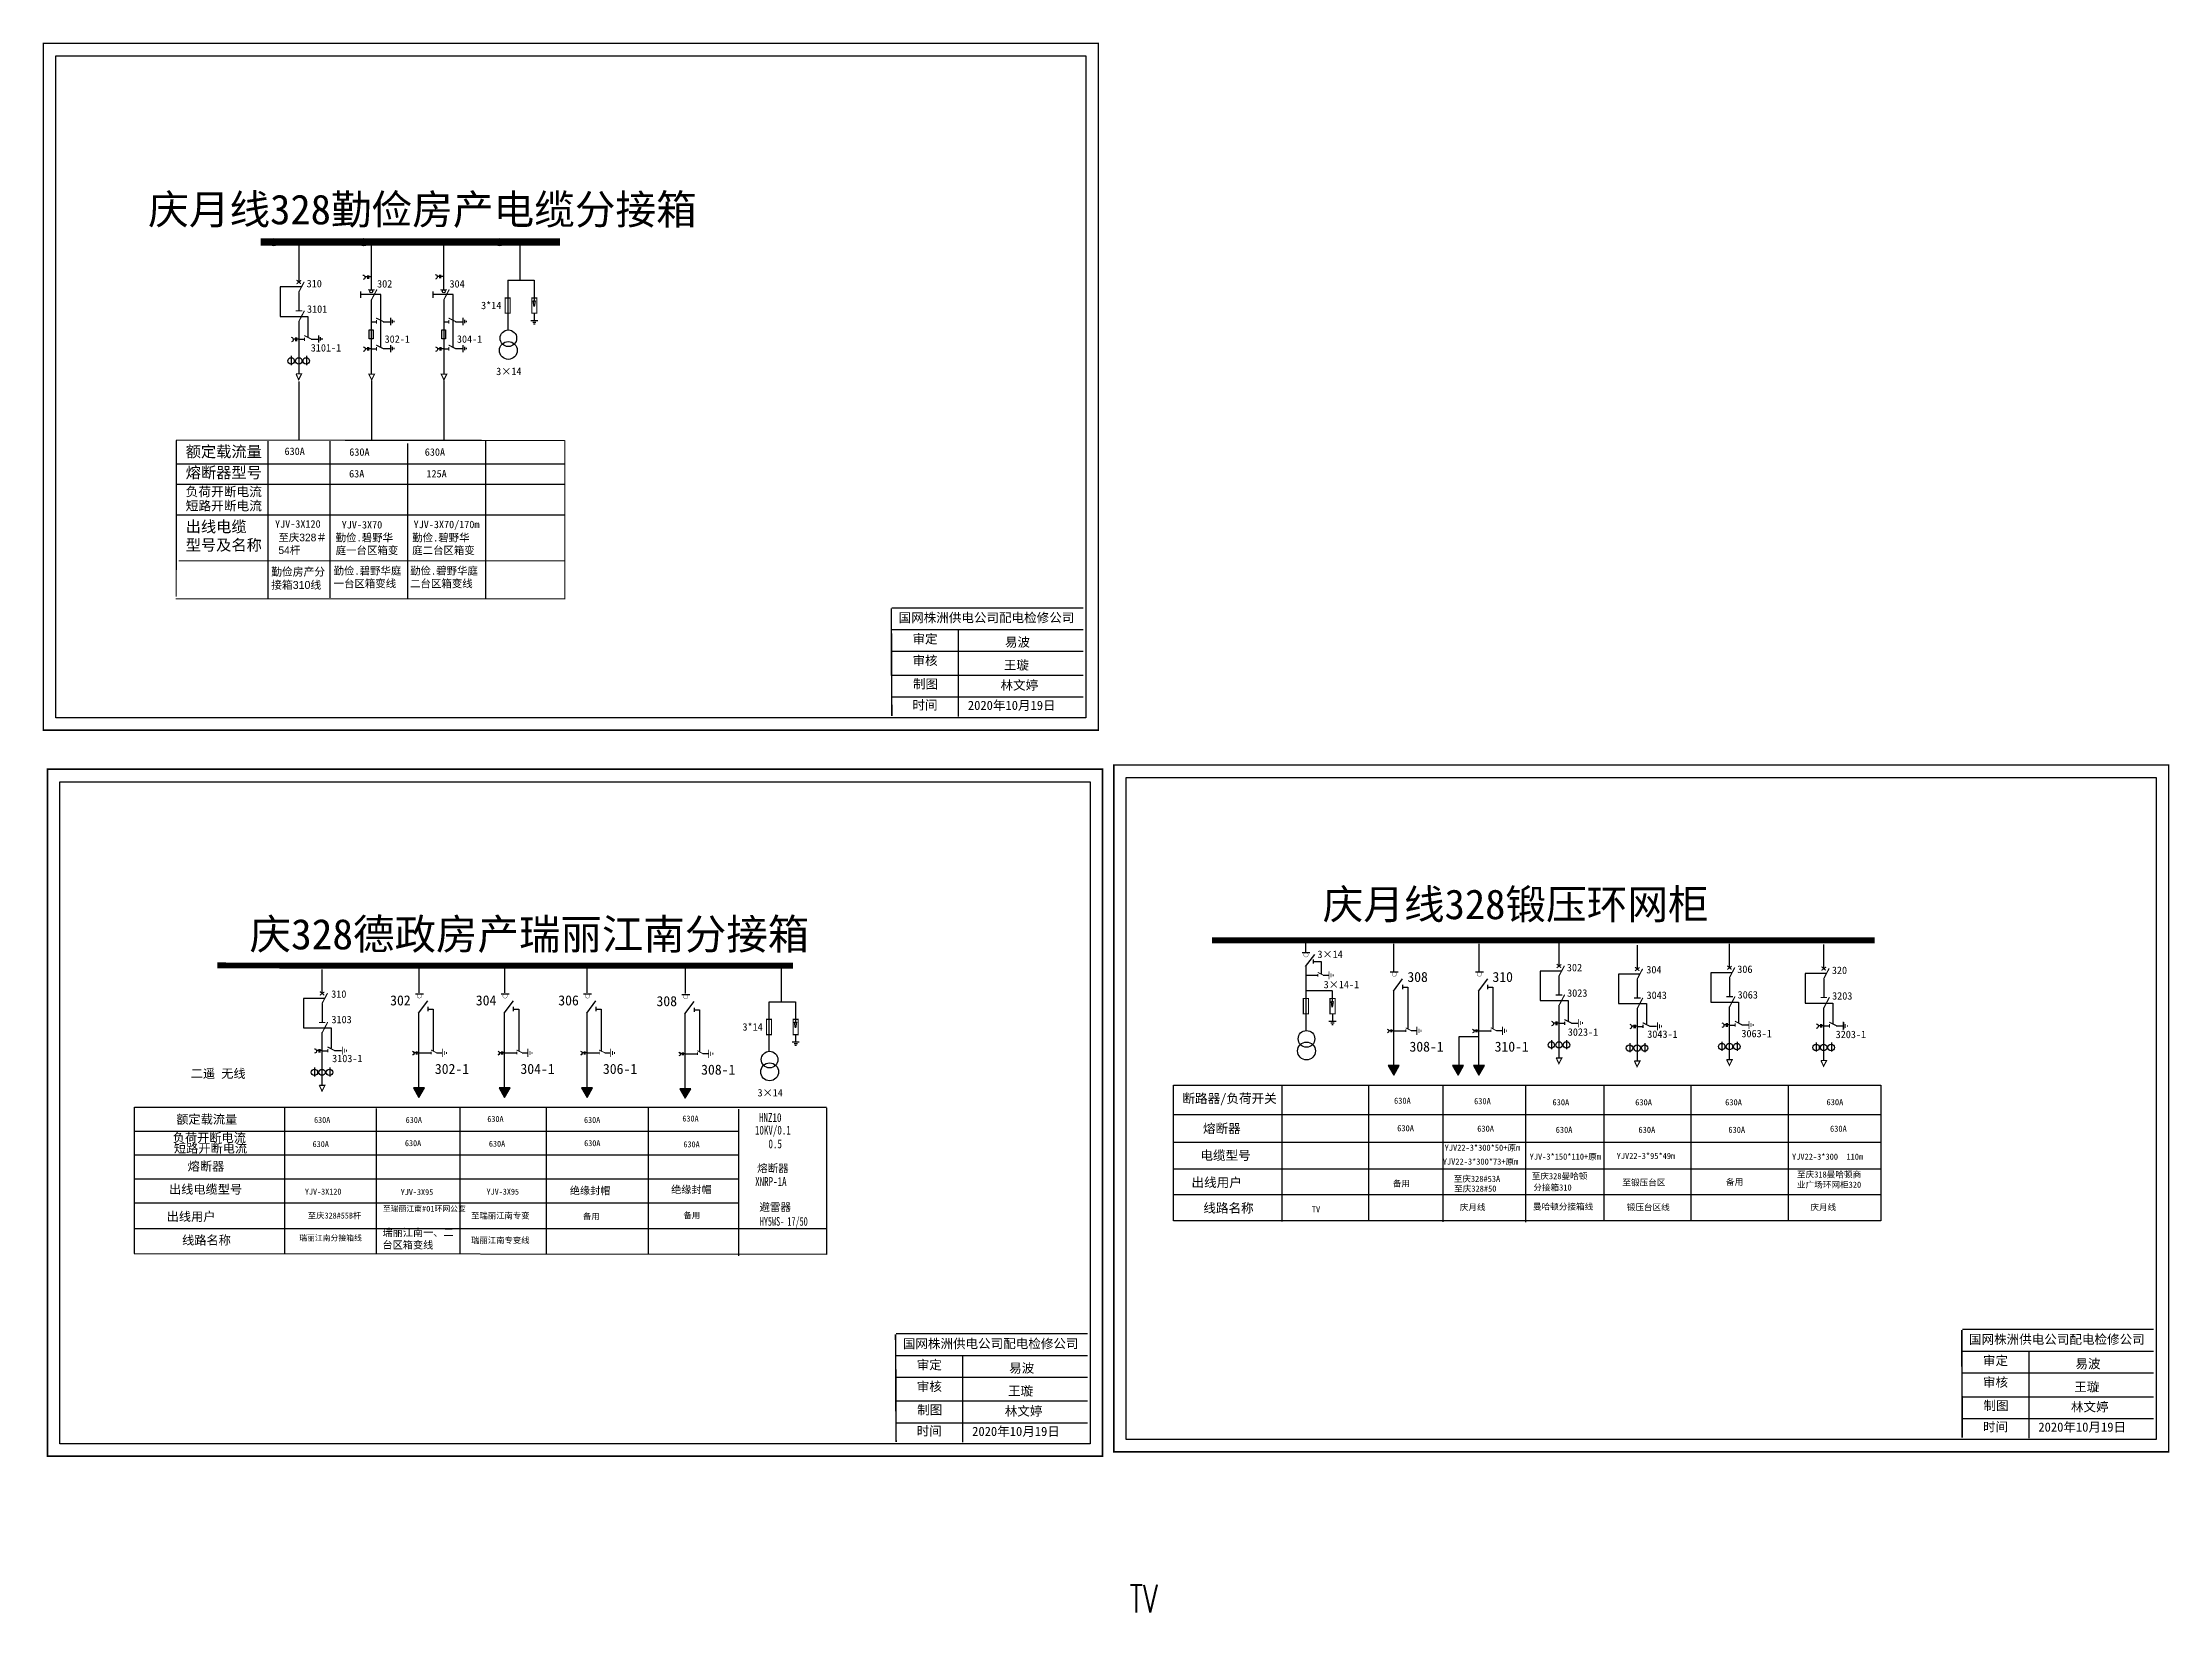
# Model space of a CAD drawing. Extents: x 83 to 465, y -233 to -46.
# Drawn here: x 211.8 to 464.8, y -233.1 to -46.4 of the extents above; entities that cross this region are included whole.
import ezdxf

# ---------------------------------------------------------------- set-up
doc = ezdxf.new("R2010")
doc.units = 0
doc.header["$LTSCALE"] = 0.774411
doc.layers.get('0').update_dxf_attribs({"linetype": 'CONTINUOUS'})
doc.layers.add('1', color=7, linetype='CONTINUOUS')
doc.layers.add('2', color=7, linetype='CONTINUOUS')
doc.styles.add('DXFS', font='txt.shx', dxfattribs={"width": 0.7, "bigfont": 'hztxt.shx'})
doc.styles.add('HZ', font='simkai.ttf')
doc.styles.add('KaiTi_GB2312_txtstyle_1.09_0_0', font='simkai_0.ttf', dxfattribs={"height": 1.0944})
doc.styles.add('SimSun_txtstyle_1.50_0_0', font='', dxfattribs={"height": 1.5})
doc.styles.add('SimSun_txtstyle_2.00_0_0', font='', dxfattribs={"height": 2})
doc.styles.get("Standard").update_dxf_attribs({"font": '', "height": 2.5})
doc.styles.add('STYLE1', font='txt.shx', dxfattribs={"height": 2.6})
doc.styles.add('字体', font='simkai_0.ttf', dxfattribs={"height": 2.5})
doc.styles.get('SimSun_txtstyle_1.50_0_0').set_extended_font_data('SimSun')
doc.styles.get('SimSun_txtstyle_2.00_0_0').set_extended_font_data('SimSun')
doc.styles.get('Standard').set_extended_font_data('SimSun')

# ---------------------------------------------------------------- blocks, each defined once
blk = doc.blocks.new('JD')
for points in [[(-2, 0.2), (-2, -0.2), (2, 0.2), (2, -0.2)], [(1, -1.2), (1, -0.8), (-1, -1.2), (-1, -0.8)], [(-0.5, -1.8), (-0.5, -2.2), (0.5, -1.8), (0.5, -2.2)]]:
    blk.add_trace(points)

msp = doc.modelspace()

# ---------------------------------------------------------------- hatches: boundary and pattern name
for color, points in [(0, [(372.54, -169.2), (373.2, -168.06), (371.89, -168.06)]), (0, [(380.18, -169.2), (380.84, -168.06), (379.53, -168.06)]), (0, [(382.66, -169.2), (383.32, -168.06), (382.01, -168.06)]), (7, [(256.59, -171.87), (257.25, -170.72), (255.93, -170.72)]), (7, [(266.78, -171.87), (267.44, -170.72), (266.12, -170.72)]), (7, [(276.59, -171.87), (277.25, -170.72), (275.93, -170.72)]), (7, [(288.27, -171.96), (288.93, -170.82), (287.61, -170.82)])]:
    msp.add_hatch(color=color).paths.add_polyline_path(points)

# ---------------------------------------------------------------- linework, layer by layer
for p, q in [((242.28, -70.27), (242.28, -74.76)), ((250.9, -70.22), (250.9, -75.77)), ((259.5, -70.22), (259.5, -75.77)), ((267.14, -74.65), (267.14, -80.54)), ((270.29, -74.65), (270.29, -77.09)), ((250.92, -76.98), (250.92, -85.8)), ((259.53, -76.98), (259.53, -85.8)), ((242.28, -79.52), (242.28, -85.75)), ((242.28, -80.15), (242.28, -80.25)), ((250.92, -79.59), (251.54, -79.59)), ((252.34, -79.58), (253.17, -79.58)), ((259.53, -79.59), (260.14, -79.59)), ((260.94, -79.58), (261.78, -79.58)), ((270.3, -78.63), (270.3, -79.46)), ((242.37, -81.67), (242.98, -81.67)), ((243.78, -81.66), (244.61, -81.66)), ((250.92, -82.81), (251.54, -82.81)), ((252.34, -82.79), (253.17, -82.79)), ((259.53, -82.81), (260.14, -82.81)), ((260.94, -82.79), (261.78, -82.79)), ((241.4, -83.66), (241.4, -84.74)), ((243.2, -83.66), (243.2, -84.74)), ((238.63, -93.8), (238.63, -112.54)), ((245.98, -93.8), (245.98, -112.42)), ((255.21, -94.07), (255.21, -112.49)), ((264.51, -93.8), (264.51, -112.56)), ((227.66, -96.47), (273.89, -96.47)), ((227.79, -98.91), (273.89, -98.91)), ((227.79, -102.57), (273.89, -102.57)), ((256.18, -159.52), (257.13, -159.52)), ((257.63, -161.09), (257.63, -161.58)), ((257.64, -161.34), (258.27, -161.34)), ((258.27, -161.34), (258.27, -166.34)), ((266.36, -159.52), (267.31, -159.52)), ((267.81, -161.09), (267.81, -161.58)), ((267.82, -161.34), (268.46, -161.34)), ((268.46, -161.34), (268.46, -166.34)), ((276.17, -159.52), (277.13, -159.52)), ((277.62, -161.09), (277.62, -161.58)), ((277.64, -161.34), (278.27, -161.34)), ((278.27, -161.34), (278.27, -166.34)), ((287.86, -159.61, -0.04), (288.81, -159.61, -0.04)), ((289.31, -161.18, -0.04), (289.31, -161.68, -0.04)), ((289.32, -161.43, -0.04), (289.95, -161.43, -0.04)), ((289.95, -161.43, -0.04), (289.95, -166.43, -0.04)), ((298.22, -160.47), (298.22, -166.35)), ((301.38, -160.47), (301.38, -162.91)), ((301.38, -164.44), (301.38, -165.27)), ((256.59, -166.56), (258.04, -166.56)), ((258.68, -166.55), (259.35, -166.55)), ((266.78, -166.56), (268.23, -166.56)), ((268.87, -166.55), (269.53, -166.55)), ((276.59, -166.56), (278.04, -166.56)), ((278.68, -166.55), (279.35, -166.55)), ((288.27, -166.66, -0.04), (289.72, -166.66, -0.04)), ((290.36, -166.64, -0.04), (291.03, -166.64, -0.04)), ((222.72, -173.01), (222.72, -190.43)), ((240.61, -173.01), (240.61, -190.45)), ((251.49, -173.17), (251.49, -190.45)), ((261.44, -173.08), (261.44, -190.45)), ((271.7, -173.08), (271.7, -190.45)), ((283.84, -173.01), (283.84, -190.45)), ((294.61, -173.27), (294.61, -190.71)), ((305.07, -173.08), (305.07, -190.52))]:
    msp.add_line(p, q)
at = {"linetype": 'Continuous'}
for p, q in [((268.64, -74.63), (268.64, -70.32)), ((242.6, -75.45), (240.08, -75.45)), ((240.08, -75.45), (240.08, -78.96)), ((267.14, -74.65), (270.29, -74.65)), ((242.29, -76.09), (242.29, -78.28)), ((270.18, -77.09), (270.4, -77.09)), ((270.29, -77.77), (270.18, -77.09)), ((270.4, -77.09), (270.29, -77.77)), ((240.08, -78.96), (243.39, -78.96)), ((243.39, -78.96), (243.39, -81.38)), ((253.2, -79.14), (253.2, -79.98)), ((253.39, -79.36), (253.39, -79.75)), ((253.59, -79.47), (253.59, -79.65)), ((261.8, -79.14), (261.8, -79.98)), ((262, -79.36), (262, -79.75)), ((262.19, -79.47), (262.19, -79.65)), ((270.73, -79.48), (269.89, -79.48)), ((270.51, -79.68), (270.12, -79.68)), ((270.4, -79.87), (270.22, -79.87)), ((244.64, -81.22), (244.64, -82.06)), ((244.83, -81.44), (244.83, -81.83)), ((245.03, -81.55), (245.03, -81.73)), ((253.2, -82.36), (253.2, -83.2)), ((253.39, -82.57), (253.39, -82.96)), ((253.59, -82.68), (253.59, -82.86)), ((261.8, -82.36), (261.8, -83.2)), ((262, -82.57), (262, -82.96)), ((262.19, -82.68), (262.19, -82.86)), ((242.31, -86.71), (242.31, -93.71)), ((250.96, -86.56), (250.96, -93.67)), ((259.56, -86.56), (259.56, -93.67)), ((299.72, -160.44), (299.72, -156.13)), ((298.23, -160.47), (301.38, -160.47)), ((301.37, -163.59), (301.26, -162.91)), ((301.27, -162.91), (301.49, -162.91)), ((301.49, -162.91), (301.37, -163.59)), ((301.82, -165.3), (300.98, -165.3)), ((301.6, -165.49), (301.21, -165.49)), ((301.49, -165.69), (301.31, -165.69)), ((222.77, -173.01), (305.07, -173.01)), ((222.72, -175.85), (232.86, -175.85)), ((232.86, -175.85), (294.61, -175.85)), ((222.72, -178.69), (232.86, -178.69)), ((232.86, -178.69), (294.61, -178.69)), ((222.72, -181.53), (294.61, -181.53)), ((222.72, -184.4), (294.61, -184.4)), ((222.72, -187.43), (305.07, -187.43)), ((305.07, -190.52), (222.72, -190.47))]:
    msp.add_line(p, q, dxfattribs=at)
at = {"color": 0, "linetype": 'Continuous'}
for p, q in [((312.85, -113.6), (335.6, -113.6)), ((312.85, -116.19), (335.6, -116.19)), ((320.74, -116.24), (320.74, -126.53)), ((312.85, -118.78), (335.6, -118.78)), ((312.85, -121.61), (335.6, -121.61)), ((312.85, -124.2), (335.6, -124.2)), ((363.91, -155.7), (363.91, -157.19)), ((389.97, -156.82), (389.97, -160.32)), ((392.49, -156.82), (389.97, -156.82)), ((362.08, -159.14), (365.24, -159.14)), ((392.18, -157.45), (392.18, -159.64)), ((401.79, -157.18), (399.27, -157.18)), ((399.27, -157.18), (399.27, -160.69)), ((401.49, -157.81), (401.49, -160)), ((412.77, -157.02), (410.25, -157.02)), ((410.25, -157.02), (410.25, -160.53)), ((412.46, -157.65), (412.46, -159.84)), ((423.99, -157.13), (421.47, -157.13)), ((421.47, -157.13), (421.47, -160.63)), ((423.68, -157.76), (423.68, -159.95)), ((245.37, -160.08), (242.85, -160.08)), ((242.85, -160.08), (242.85, -163.58)), ((245.06, -160.71), (245.06, -162.9)), ((365.23, -161.11), (365.12, -160.43)), ((365.12, -160.43), (365.34, -160.43)), ((365.34, -160.43), (365.23, -161.11)), ((389.97, -160.32), (393.29, -160.32)), ((393.29, -160.32), (393.29, -162.75)), ((399.27, -160.69), (402.59, -160.69)), ((402.59, -160.69), (402.59, -163.11)), ((410.25, -160.53), (413.56, -160.53)), ((413.56, -160.53), (413.56, -162.95)), ((421.47, -160.63), (424.78, -160.63)), ((424.78, -160.63), (424.78, -163.06)), ((242.85, -163.58), (246.16, -163.58)), ((246.16, -163.58), (246.16, -166.01)), ((365.67, -162.82), (364.83, -162.82)), ((365.46, -163.02), (365.07, -163.02)), ((365.35, -163.21), (365.16, -163.21)), ((426.03, -162.89), (426.03, -163.73)), ((382.63, -164.65), (380.29, -164.65)), ((380.29, -164.65), (380.29, -168.4)), ((440.17, -199.44), (462.92, -199.44)), ((313.35, -199.95), (336.1, -199.95)), ((440.17, -202.04), (462.92, -202.04)), ((448.07, -202.09), (448.07, -212.38)), ((313.35, -202.54), (336.1, -202.54)), ((321.25, -202.59), (321.25, -212.88)), ((440.17, -204.63), (462.92, -204.63)), ((313.35, -205.13), (336.1, -205.13)), ((313.35, -207.96), (336.1, -207.96)), ((440.17, -207.46), (462.92, -207.46)), ((313.35, -210.55), (336.1, -210.55)), ((440.17, -210.05), (462.92, -210.05))]:
    msp.add_line(p, q, dxfattribs=at)
at = {"color": 0}
for p, q in [((362.06, -154.52), (362.06, -152.9)), ((372.56, -156.82), (372.56, -153.58)), ((382.68, -156.82), (382.68, -153.58)), ((392.18, -153.37), (392.18, -156.13)), ((401.48, -153.73), (401.48, -156.49)), ((412.45, -153.57), (412.45, -156.33)), ((423.67, -153.67), (423.67, -156.43)), ((245.05, -156.62), (245.05, -159.39)), ((361.63, -154.62), (362.57, -154.62)), ((362.08, -156.25), (362.08, -163.88)), ((362.95, -155.45), (362.95, -155.94)), ((362.96, -155.7), (363.91, -155.7)), ((362.08, -157.33), (363.52, -157.33)), ((364.16, -157.32), (364.82, -157.32)), ((365.23, -159.21), (365.23, -160.43)), ((372.13, -156.92), (373.07, -156.92)), ((372.5, -159.22), (372.5, -168.26)), ((373.57, -158.48), (373.57, -158.98)), ((373.58, -158.73), (374.21, -158.73)), ((374.21, -158.73), (374.21, -163.7)), ((382.25, -156.92), (383.2, -156.92)), ((382.62, -159.22), (382.62, -168.26)), ((383.69, -158.48), (383.69, -158.98)), ((383.7, -158.73), (384.33, -158.73)), ((384.33, -158.73), (384.33, -163.7)), ((256.55, -161.83), (256.55, -170.93)), ((266.73, -161.83), (266.73, -170.93)), ((276.55, -161.83), (276.55, -170.93)), ((392.18, -160.88), (392.18, -167.12)), ((392.18, -161.52), (392.18, -161.62)), ((401.48, -161.24), (401.48, -167.48)), ((401.48, -161.88), (401.48, -161.98)), ((412.45, -161.08), (412.45, -167.32)), ((412.45, -161.72), (412.45, -161.82)), ((423.67, -161.19), (423.67, -167.42)), ((423.67, -161.82), (423.67, -161.93)), ((245.05, -164.14), (245.05, -170.37)), ((288.23, -161.92, -0.04), (288.23, -171.02, -0.04)), ((365.24, -161.96), (365.24, -162.8)), ((372.54, -163.93), (373.98, -163.93)), ((374.62, -163.91), (375.28, -163.91)), ((382.66, -163.93), (384.11, -163.93)), ((384.74, -163.91), (385.41, -163.91)), ((392.26, -163.04), (392.87, -163.04)), ((393.68, -163.02), (394.51, -163.02)), ((401.56, -163.4), (402.18, -163.4)), ((402.98, -163.38), (403.81, -163.38)), ((412.54, -163.24), (413.15, -163.24)), ((413.95, -163.22), (414.79, -163.22)), ((423.76, -163.34), (424.37, -163.34)), ((425.17, -163.33), (426, -163.33)), ((245.05, -164.78), (245.05, -164.88)), ((245.14, -166.3), (245.75, -166.3)), ((246.55, -166.28), (247.38, -166.28)), ((391.3, -165.03), (391.3, -166.11)), ((393.1, -165.03), (393.1, -166.11)), ((400.6, -165.39), (400.6, -166.47)), ((402.4, -165.39), (402.4, -166.47)), ((411.57, -165.23), (411.57, -166.31)), ((413.37, -165.23), (413.37, -166.31)), ((422.79, -165.33), (422.79, -166.41)), ((424.59, -165.33), (424.59, -166.41)), ((244.17, -168.28), (244.17, -169.37)), ((245.97, -168.28), (245.97, -169.37)), ((346.35, -170.41), (430.47, -170.41)), ((359.23, -170.41), (359.23, -186.63)), ((346.35, -173.87), (350.02, -173.87)), ((348.65, -173.87), (430.47, -173.87)), ((346.35, -177.18), (350.02, -177.18)), ((349.91, -177.18), (430.47, -177.18)), ((346.35, -183.41), (349.96, -183.41)), ((349.85, -183.41), (430.47, -183.41))]:
    msp.add_line(p, q, dxfattribs=at)
at = {"color": 7}
for p, q in [((256.61, -159.41), (256.61, -156.15)), ((266.8, -159.41), (266.8, -156.15)), ((276.61, -159.41), (276.61, -156.15)), ((288.29, -159.5, -0.04), (288.29, -156.25, -0.04))]:
    msp.add_line(p, q, dxfattribs=at)
at = {"color": 0, "linetype": 'Continuous', "const_width": 0.182}
for points in [[(211.91, -46.47), (337.39, -46.47), (337.39, -128.17), (211.91, -128.17)], [(212.41, -132.82), (337.89, -132.82), (337.89, -214.52), (212.41, -214.52)], [(339.23, -132.31), (464.71, -132.31), (464.71, -214.02), (339.23, -214.02)]]:
    msp.add_lwpolyline(points, close=True, dxfattribs=at)
at = {"color": 0, "linetype": 'Continuous'}
for points in [[(213.38, -47.94), (335.91, -47.94), (335.91, -126.7), (213.38, -126.7)], [(340.71, -133.79), (463.24, -133.79), (463.24, -212.54), (340.71, -212.54)], [(213.89, -134.3), (336.42, -134.3), (336.42, -213.05), (213.89, -213.05)]]:
    msp.add_lwpolyline(points, close=True, dxfattribs=at)
for points, const_width in [([(237.76, -70.11), (273.37, -70.11)], 0.886), ([(242.03, -75.08), (242.57, -74.67)], 0.133), ([(242.03, -74.63), (242.55, -75.07)], 0.133), ([(242.28, -76.09), (242.94, -74.83)], 0.133), ([(250.53, -75.78), (251.32, -75.78)], 0.133), ([(250.92, -77.01), (251.59, -75.75)], 0.133), ([(259.14, -75.78), (259.92, -75.78)], 0.133), ([(259.53, -77.01), (260.19, -75.75)], 0.133), ([(241.92, -78.3), (242.7, -78.3)], 0.133), ([(242.31, -79.53), (242.97, -78.27)], 0.133), ([(251.5, -79.15), (252.39, -79.59)], 0.133), ([(251.54, -79.39), (251.54, -79.8)], 0.133), ([(260.11, -79.15), (260.99, -79.59)], 0.133), ([(260.14, -79.39), (260.14, -79.8)], 0.133), ([(242.94, -81.23), (243.83, -81.67)], 0.133), ([(242.98, -81.47), (242.98, -81.88)], 0.133), ([(251.5, -82.36), (252.39, -82.81)], 0.133), ([(251.54, -82.6), (251.54, -83.01)], 0.133), ([(260.11, -82.36), (260.99, -82.81)], 0.133), ([(260.14, -82.6), (260.14, -83.01)], 0.133), ([(241.95, -85.79), (242.63, -85.79), (242.28, -86.48), (241.96, -85.78)], 0.133), ([(250.62, -85.82), (251.3, -85.82), (250.96, -86.5), (250.62, -85.82)], 0.133), ([(259.23, -85.82), (259.9, -85.82), (259.56, -86.5), (259.23, -85.82)], 0.133), ([(227.69, -93.67), (273.93, -93.71)], 0.133), ([(227.72, -112.3), (227.73, -93.71)], 0.133), ([(273.93, -93.71), (273.93, -112.61)], 0.133), ([(273.89, -108.04), (228.01, -108.04)], 0.133), ([(273.93, -112.55), (227.66, -112.55)], 0.133), ([(232.59, -156.16), (301.08, -156.2)], 0.71), ([(256.18, -159.52), (257.13, -159.52)], 0.081), ([(266.36, -159.52), (267.31, -159.52)], 0.081), ([(276.17, -159.52), (277.13, -159.52)], 0.081), ([(258.02, -166.21), (258.73, -166.56)], 0.106), ([(258.04, -166.4), (258.04, -166.73)], 0.106), ([(268.2, -166.21), (268.91, -166.56)], 0.106), ([(268.23, -166.4), (268.23, -166.73)], 0.106), ([(278.01, -166.21), (278.72, -166.56)], 0.106), ([(278.04, -166.4), (278.04, -166.73)], 0.106)]:
    msp.add_lwpolyline(points, dxfattribs=dict(const_width=const_width))
for points in [[(249.93, -74.03, -0.877934), (249.94, -74.57)], [(258.53, -73.97, -0.877934), (258.54, -74.51)], [(241.4, -81.44, -0.877934), (241.41, -81.98)], [(249.96, -82.57, -0.877934), (249.97, -83.11)], [(258.56, -82.57, -0.877934), (258.57, -83.11)], [(255.82, -166.37, -0.877934), (255.83, -166.81)], [(266.01, -166.37, -0.877934), (266.01, -166.81)], [(275.82, -166.37, -0.877934), (275.83, -166.81)]]:
    msp.add_lwpolyline(points, format="xyb")
for points in [[(250.45, -74.25), (250.17, -74.25)], [(250.45, -74.07), (250.45, -74.47)], [(250.57, -74.07), (250.57, -74.47)], [(250.89, -74.25), (250.57, -74.25)], [(259.05, -74.2), (258.77, -74.2)], [(259.05, -74.01), (259.05, -74.42)], [(259.17, -74.01), (259.17, -74.42)], [(259.49, -74.2), (259.17, -74.2)], [(249.62, -75.99), (249.62, -76.73)], [(252.05, -82.59), (252.05, -76.36), (249.62, -76.36)], [(258.22, -75.99), (258.22, -76.73)], [(260.65, -82.59), (260.65, -76.36), (258.22, -76.36)], [(241.92, -81.67), (241.64, -81.67)], [(241.92, -81.48), (241.92, -81.88)], [(242.04, -81.48), (242.04, -81.88)], [(242.36, -81.67), (242.04, -81.67)], [(250.48, -82.8), (250.2, -82.8)], [(250.48, -82.61), (250.48, -83.02)], [(250.6, -82.61), (250.6, -83.02)], [(250.92, -82.8), (250.6, -82.8)], [(259.08, -82.8), (258.8, -82.8)], [(259.08, -82.61), (259.08, -83.02)], [(259.2, -82.61), (259.2, -83.02)], [(259.53, -82.8), (259.2, -82.8)], [(256.24, -166.56), (256.01, -166.56)], [(256.24, -166.41), (256.24, -166.73)], [(256.34, -166.41), (256.34, -166.73)], [(256.59, -166.56), (256.34, -166.56)], [(266.42, -166.56), (266.2, -166.56)], [(266.42, -166.41), (266.42, -166.73)], [(266.52, -166.41), (266.52, -166.73)], [(266.78, -166.56), (266.52, -166.56)], [(276.23, -166.56), (276.01, -166.56)], [(276.23, -166.41), (276.23, -166.73)], [(276.33, -166.41), (276.33, -166.73)], [(276.59, -166.56), (276.33, -166.56)]]:
    msp.add_lwpolyline(points)
at = {"const_width": 0.133}
for points in [[(266.84, -78.57), (266.84, -76.76), (267.44, -76.76), (267.44, -78.57)], [(270.01, -78.57), (270.01, -76.76), (270.61, -76.76), (270.61, -78.57)], [(297.93, -164.39), (297.93, -162.57), (298.53, -162.57), (298.53, -164.39)], [(301.1, -164.39), (301.1, -162.57), (301.7, -162.57), (301.7, -164.39)]]:
    msp.add_lwpolyline(points, close=True, dxfattribs=at)
at = {"linetype": 'Continuous'}
for points in [[(250.68, -80.57), (251.16, -80.57), (251.16, -81.63), (250.68, -81.63)], [(259.29, -80.57), (259.76, -80.57), (259.76, -81.63), (259.29, -81.63)]]:
    msp.add_lwpolyline(points, close=True, dxfattribs=at)
at = {"color": 0, "linetype": 'Continuous', "const_width": 0.182}
for points in [[(312.77, -113.67), (312.83, -126.49)], [(440.1, -199.52), (440.16, -212.33)], [(313.28, -200.02), (313.34, -212.84)]]:
    msp.add_lwpolyline(points, dxfattribs=at)
at = {"color": 0}
for points, const_width in [([(350.93, -153.16), (429.76, -153.16)], 0.731), ([(361.63, -154.62), (362.57, -154.62)], 0.0805), ([(391.93, -156), (392.45, -156.43)], 0.133), ([(391.92, -156.44), (392.46, -156.04)], 0.133), ([(392.17, -157.45), (392.84, -156.19)], 0.133), ([(401.23, -156.36), (401.75, -156.79)], 0.133), ([(401.23, -156.8), (401.77, -156.4)], 0.133), ([(401.48, -157.81), (402.14, -156.55)], 0.133), ([(412.2, -156.64), (412.74, -156.24)], 0.133), ([(412.2, -156.2), (412.72, -156.63)], 0.133), ([(412.45, -157.65), (413.11, -156.39)], 0.133), ([(423.42, -156.75), (423.96, -156.34)], 0.133), ([(423.42, -156.31), (423.94, -156.74)], 0.133), ([(423.67, -157.76), (424.33, -156.5)], 0.133), ([(244.8, -159.7), (245.34, -159.3)], 0.133), ([(244.8, -159.26), (245.32, -159.69)], 0.133), ([(245.05, -160.71), (245.71, -159.45)], 0.133), ([(363.5, -156.98), (364.2, -157.33)], 0.106), ([(363.52, -157.17), (363.52, -157.49)], 0.106), ([(372.13, -156.92), (373.07, -156.92)], 0.0805), ([(382.25, -156.92), (383.2, -156.92)], 0.0805), ([(391.81, -159.67), (392.6, -159.67)], 0.133), ([(392.21, -160.89), (392.87, -159.63)], 0.133), ([(401.11, -160.03), (401.9, -160.03)], 0.133), ([(401.51, -161.26), (402.17, -160)], 0.133), ([(412.09, -159.87), (412.87, -159.87)], 0.133), ([(412.48, -161.09), (413.14, -159.83)], 0.133), ([(423.31, -159.98), (424.09, -159.98)], 0.133), ([(423.7, -161.2), (424.36, -159.94)], 0.133), ([(244.69, -162.93), (245.47, -162.93)], 0.133), ([(245.08, -164.15), (245.74, -162.89)], 0.133), ([(373.96, -163.57), (374.66, -163.93)], 0.106), ([(373.98, -163.76), (373.98, -164.09)], 0.106), ([(384.08, -163.57), (384.78, -163.93)], 0.106), ([(384.11, -163.76), (384.11, -164.09)], 0.106), ([(392.84, -162.59), (393.73, -163.04)], 0.133), ([(392.87, -162.83), (392.87, -163.24)], 0.133), ([(402.14, -162.96), (403.03, -163.4)], 0.133), ([(402.18, -163.19), (402.18, -163.6)], 0.133), ([(413.12, -162.79), (414, -163.24)], 0.133), ([(413.15, -163.03), (413.15, -163.44)], 0.133), ([(424.33, -162.9), (425.22, -163.34)], 0.133), ([(424.37, -163.14), (424.37, -163.55)], 0.133), ([(245.71, -165.85), (246.6, -166.3)], 0.133), ([(245.75, -166.09), (245.75, -166.5)], 0.133), ([(391.85, -167.16), (392.53, -167.16), (392.18, -167.84), (391.86, -167.14)], 0.133), ([(401.15, -167.52), (401.83, -167.52), (401.48, -168.2), (401.16, -167.51)], 0.133), ([(412.12, -167.36), (412.8, -167.36), (412.46, -168.04), (412.13, -167.34)], 0.133), ([(423.34, -167.46), (424.02, -167.46), (423.67, -168.15), (423.35, -167.45)], 0.133), ([(244.72, -170.41), (245.4, -170.41), (245.06, -171.1), (244.73, -170.4)], 0.133)]:
    msp.add_lwpolyline(points, dxfattribs=dict(at, const_width=const_width))
at = {"color": 0, "const_width": 0.0403}
for points in [[(361.83, -154.89, 1), (362.36, -154.89, 1)], [(372.33, -157.19, 1), (372.86, -157.19, 1)], [(382.46, -157.19, 1), (382.98, -157.19, 1)]]:
    msp.add_lwpolyline(points, format="xyb", close=True, dxfattribs=at)
at = {"const_width": 0.0405}
for points in [[(256.39, -159.78, 1), (256.91, -159.78, 1)], [(266.57, -159.78, 1), (267.1, -159.78, 1)], [(276.38, -159.78, 1), (276.91, -159.78, 1)]]:
    msp.add_lwpolyline(points, format="xyb", close=True, dxfattribs=at)
at = {"elevation": -0.04}
for points, const_width in [([(287.86, -159.61), (288.81, -159.61)], 0.081), ([(289.7, -166.3), (290.4, -166.66)], 0.106), ([(289.72, -166.49), (289.72, -166.82)], 0.106)]:
    msp.add_lwpolyline(points, dxfattribs=dict(at, const_width=const_width))
at = {"const_width": 0.0405, "elevation": -0.04}
msp.add_lwpolyline([(288.06, -159.88, 1), (288.59, -159.88, 1)], format="xyb", close=True, dxfattribs=at)
at = {"color": 0, "const_width": 0.133}
for points in [[(361.78, -161.91), (361.78, -160.1), (362.39, -160.1), (362.39, -161.91)], [(364.95, -161.91), (364.95, -160.1), (365.56, -160.1), (365.56, -161.91)]]:
    msp.add_lwpolyline(points, close=True, dxfattribs=at)
at = {"color": 0}
for points in [[(371.77, -163.74, -0.877934), (371.78, -164.17)], [(381.9, -163.74, -0.877934), (381.91, -164.17)], [(391.3, -162.8, -0.877934), (391.31, -163.34)], [(400.6, -163.16, -0.877934), (400.61, -163.7)], [(411.57, -163, -0.877934), (411.58, -163.54)], [(422.79, -163.11, -0.877934), (422.8, -163.65)], [(244.17, -166.06, -0.877934), (244.18, -166.6)]]:
    msp.add_lwpolyline(points, format="xyb", dxfattribs=at)
for points in [[(372.19, -163.92), (371.96, -163.92)], [(372.19, -163.77), (372.19, -164.09)], [(372.28, -163.77), (372.28, -164.09)], [(372.54, -163.92), (372.28, -163.92)], [(382.31, -163.92), (382.09, -163.92)], [(382.31, -163.77), (382.31, -164.09)], [(382.41, -163.77), (382.41, -164.09)], [(382.66, -163.92), (382.41, -163.92)], [(391.81, -163.03), (391.53, -163.03)], [(391.81, -162.84), (391.81, -163.25)], [(391.94, -162.84), (391.94, -163.25)], [(392.26, -163.03), (391.94, -163.03)], [(401.11, -163.39), (400.83, -163.39)], [(401.11, -163.21), (401.11, -163.61)], [(401.24, -163.21), (401.24, -163.61)], [(401.56, -163.39), (401.24, -163.39)], [(412.09, -163.23), (411.81, -163.23)], [(412.09, -163.04), (412.09, -163.45)], [(412.21, -163.04), (412.21, -163.45)], [(412.53, -163.23), (412.21, -163.23)], [(423.31, -163.34), (423.03, -163.34)], [(423.31, -163.15), (423.31, -163.55)], [(423.43, -163.15), (423.43, -163.55)], [(423.75, -163.34), (423.43, -163.34)], [(244.69, -166.29), (244.41, -166.29)], [(244.69, -166.1), (244.69, -166.51)], [(244.81, -166.1), (244.81, -166.51)], [(245.13, -166.29), (244.81, -166.29)]]:
    msp.add_lwpolyline(points, dxfattribs=at)
at = {"elevation": -0.04}
msp.add_lwpolyline([(287.5, -166.47, -0.877934), (287.51, -166.9)], format="xyb", dxfattribs=at)
for points in [[(287.91, -166.65), (287.69, -166.65)], [(287.91, -166.5), (287.91, -166.82)], [(288.01, -166.5), (288.01, -166.82)], [(288.27, -166.65), (288.01, -166.65)]]:
    msp.add_lwpolyline(points, dxfattribs=at)
at = {"color": 0}
for points in [[(372.54, -169.2), (373.2, -168.06), (371.89, -168.06)], [(380.18, -169.2), (380.84, -168.06), (379.53, -168.06)], [(382.66, -169.2), (383.32, -168.06), (382.01, -168.06)]]:
    msp.add_lwpolyline(points, close=True, dxfattribs=at)
at = {"color": 7}
for points in [[(256.59, -171.87), (257.25, -170.72), (255.93, -170.72)], [(266.78, -171.87), (267.44, -170.72), (266.12, -170.72)], [(276.59, -171.87), (277.25, -170.72), (275.93, -170.72)]]:
    msp.add_lwpolyline(points, close=True, dxfattribs=at)
at = {"color": 7, "elevation": -0.04}
msp.add_lwpolyline([(288.27, -171.96), (288.93, -170.82), (287.61, -170.82)], close=True, dxfattribs=at)
for centre, radius in [((239.32, -70.12), 0.441), ((250, -70.12), 0.441), ((250.04, -70.12), 0.441), ((266.19, -70.12), 0.441), ((250.92, -75.97), 0.17), ((259.53, -75.97), 0.17), ((241.38, -84.25), 0.384), ((242.29, -84.25), 0.384), ((243.18, -84.25), 0.384)]:
    msp.add_circle(centre, radius)
at = {"linetype": 'Continuous'}
for centre, radius in [((267.22, -81.55), 0.989), ((267.22, -83), 1.06), ((298.3, -167.36), 0.989), ((298.3, -168.81), 1.06)]:
    msp.add_circle(centre, radius, dxfattribs=at)
at = {"color": 0, "linetype": 'Continuous'}
for centre, radius in [((362.16, -164.89), 0.989), ((362.16, -166.33), 1.06)]:
    msp.add_circle(centre, radius, dxfattribs=at)
at = {"color": 0}
for centre in [(391.28, -165.61), (392.19, -165.61), (393.08, -165.61), (400.58, -165.98), (401.49, -165.98), (402.38, -165.98), (411.55, -165.81), (412.46, -165.81), (413.35, -165.81), (422.77, -165.92), (423.68, -165.92), (424.57, -165.92), (244.15, -168.87), (245.06, -168.87), (245.95, -168.87)]:
    msp.add_circle(centre, 0.384, dxfattribs=at)
at = {"layer": '1', "color": 0}
for points in [[(371.77, -163.73, -0.877934), (371.78, -164.16)], [(381.9, -163.73, -0.877934), (381.91, -164.16)]]:
    msp.add_lwpolyline(points, format="xyb", dxfattribs=at)
at = {"layer": '1'}
for points in [[(255.82, -166.37, -0.877934), (255.83, -166.8)], [(266, -166.37, -0.877934), (266.01, -166.8)], [(275.82, -166.37, -0.877934), (275.83, -166.8)]]:
    msp.add_lwpolyline(points, format="xyb", dxfattribs=at)
at = {"layer": '1', "elevation": -0.04}
msp.add_lwpolyline([(287.5, -166.46, -0.877934), (287.51, -166.89)], format="xyb", dxfattribs=at)
at = {"layer": '2', "color": 0}
for p, q in [((362.05, -156.29), (363.14, -154.84)), ((372.5, -159.22), (373.59, -157.76)), ((382.62, -159.22), (383.71, -157.76)), ((346.35, -186.52), (346.35, -170.41)), ((369.54, -170.41), (369.54, -186.55)), ((378.37, -170.41), (378.37, -186.66)), ((388.2, -170.41), (388.2, -186.71)), ((397.54, -170.41), (397.54, -186.5)), ((407.89, -170.41), (407.89, -186.52)), ((419.45, -170.41), (419.45, -186.52)), ((430.47, -170.41), (430.47, -186.52)), ((346.35, -180.33), (348.76, -180.33)), ((346.35, -180.33), (350.02, -180.33)), ((349.91, -180.33), (430.47, -180.33)), ((350.02, -186.52), (346.35, -186.52)), ((430.47, -186.52), (349.91, -186.52))]:
    msp.add_line(p, q, dxfattribs=at)
at = {"layer": '2'}
for p, q in [((256.55, -161.83), (257.65, -160.36)), ((266.73, -161.83), (267.83, -160.36)), ((276.55, -161.83), (277.64, -160.36)), ((288.23, -161.92, -0.04), (289.33, -160.46, -0.04))]:
    msp.add_line(p, q, dxfattribs=at)

# ---------------------------------------------------------------- block references
at = {"color": 0, "xscale": 0.2463288699898314, "yscale": 0.2463288699898314, "zscale": 0.2463288700334937, "rotation": 90}
for p in [(364.83, -157.33), (375.29, -163.93), (385.47, -163.93), (394.49, -163.01), (403.9, -163.4), (414.79, -163.24), (425.99, -163.35), (247.47, -166.29)]:
    msp.add_blockref('JD', p, dxfattribs=at)
at = {"xscale": 0.247773904395757, "yscale": 0.247773904395757, "zscale": 0.2477739044397834, "rotation": 90}
for p in [(259.36, -166.57), (269.54, -166.57), (279.36, -166.57), (291.04, -166.66, -0.04)]:
    msp.add_blockref('JD', p, dxfattribs=at)

# ---------------------------------------------------------------- texts
at = {"color": 0, "style": 'HZ'}
for s, height, p in [('庆月线328勤俭房产电缆分接箱', 3.5447, (224.38, -68)), ('庆月线328锻压环网柜', 3.5447, (364.08, -150.65)), ('庆328德政房产瑞丽江南分接箱', 3.616, (236.44, -154.24)), ('断路器/负荷开关', 1.097, (347.4, -172.52)), ('熔断器', 1.097, (349.84, -176.09)), ('电缆型号', 1.097, (349.54, -179.29)), ('出线用户', 1.097, (348.48, -182.51)), ('线路名称', 1.097, (349.89, -185.56))]:
    msp.add_text(s, height=height, dxfattribs=at).set_placement(p)
for s, height, p in [('310', 0.886, (243.23, -75.49)), ('302', 0.886, (251.61, -75.52)), ('304', 0.886, (260.22, -75.52)), ('3101', 0.886, (243.27, -78.52)), ('3*14', 0.886, (263.98, -78.09)), ('3101-1', 0.886, (243.72, -83.13)), ('302-1', 0.886, (252.5, -82.09)), ('304-1', 0.886, (261.1, -82.09)), ('3×14', 0.886, (265.77, -85.93)), ('630A', 0.886, (240.6, -95.44)), ('630A', 0.886, (248.3, -95.53)), ('630A', 0.886, (257.28, -95.53)), ('63A', 0.886, (248.28, -98.11)), ('125A', 0.886, (257.48, -98.11)), ('YJV-3X120', 0.886, (239.47, -104.08)), ('YJV-3X70', 0.886, (247.4, -104.18)), ('YJV-3X70/170m', 0.8862, (255.95, -104.14)), ('3*14', 0.886, (295.07, -163.91)), ('3×14', 0.886, (296.86, -171.74)), ('630A', 0.71, (244.11, -174.89)), ('630A', 0.71, (255.01, -174.89)), ('630A', 0.71, (264.72, -174.77)), ('630A', 0.71, (276.22, -174.89)), ('630A', 0.71, (287.92, -174.72)), ('630A', 0.71, (243.94, -177.76)), ('630A', 0.71, (254.92, -177.65)), ('630A', 0.71, (264.91, -177.72)), ('630A', 0.71, (276.24, -177.65)), ('630A', 0.71, (288.05, -177.79)), ('YJV-3X120', 0.71, (243.02, -183.41)), ('YJV-3X95', 0.71, (254.42, -183.47)), ('YJV-3X95', 0.71, (264.63, -183.42)), ('至庆328#55B杆', 0.71, (243.37, -186.26)), ('至瑞丽江南专变', 0.71, (262.79, -186.27)), ('备用', 0.71, (276.1, -186.36)), ('备用', 0.71, (288.05, -186.23)), ('瑞丽江南专变线', 0.71, (262.79, -189.2))]:
    msp.add_text(s, height=height).set_placement(p)
at = {"style": 'HZ'}
for s, height, p in [('额定载流量', 1.329, (228.84, -95.7)), ('熔断器型号', 1.329, (228.84, -98.19)), ('短路开断电流', 1.108, (228.84, -102.03)), ('负荷开断电流', 1.108, (228.84, -100.35)), ('出线电缆', 1.329, (228.84, -104.63)), ('型号及名称', 1.329, (228.84, -106.81)), ('二遥 无线', 1.064, (229.44, -169.54)), ('额定载流量', 1.064, (227.72, -174.98)), ('负荷开断电流', 1.064, (227.3, -177.17)), ('短路开断电流', 1.064, (227.44, -178.43)), ('熔断器', 1.064, (229.07, -180.57)), ('出线电缆型号', 1.064, (226.85, -183.31)), ('出线用户', 1.064, (226.57, -186.55)), ('线路名称', 1.064, (228.41, -189.36))]:
    msp.add_text(s, height=height, dxfattribs=at).set_placement(p)
at = {"color": 0}
for s, height, p in [('3×14', 0.886, (363.46, -155.27)), ('302', 0.886, (393.13, -156.85)), ('304', 0.886, (402.58, -157.1)), ('306', 0.886, (413.4, -157.05)), ('320', 0.886, (424.65, -157.18)), ('3×14-1', 0.886, (364.2, -158.87)), ('308', 1.191, (374.16, -158.12)), ('310', 1.191, (384.28, -158.12)), ('3023', 0.886, (393.16, -159.88)), ('3043', 0.886, (402.61, -160.14)), ('3063', 0.886, (413.44, -160.09)), ('3203', 0.886, (424.68, -160.22)), ('302', 1.198, (253.16, -160.91)), ('304', 1.198, (263.35, -160.91)), ('306', 1.198, (273.16, -160.91)), ('3023-1', 0.886, (393.24, -164.52)), ('3043-1', 0.886, (402.69, -164.77)), ('3063-1', 0.886, (413.89, -164.7)), ('3203-1', 0.886, (425.1, -164.8)), ('308-1', 1.191, (374.41, -166.41)), ('310-1', 1.191, (384.54, -166.41)), ('302-1', 1.198, (258.48, -169.06)), ('304-1', 1.198, (268.66, -169.06)), ('306-1', 1.198, (278.47, -169.06)), ('630A', 0.731, (372.57, -172.61)), ('630A', 0.731, (382.09, -172.66)), ('630A', 0.731, (391.42, -172.8)), ('630A', 0.731, (401.26, -172.8)), ('630A', 0.731, (411.96, -172.8)), ('630A', 0.731, (424.02, -172.78)), ('630A', 0.731, (372.95, -175.88)), ('630A', 0.731, (382.47, -175.93)), ('630A', 0.731, (391.8, -176.07)), ('630A', 0.731, (401.65, -176.07)), ('630A', 0.731, (412.34, -176.07)), ('630A', 0.731, (424.43, -175.94)), ('YJV22-3*300*73+原m', 0.7315, (378.37, -179.85)), ('YJV22-3*300*50+原m', 0.7315, (378.59, -178.2)), ('YJV-3*150*110+原m', 0.7315, (388.7, -179.26)), ('YJV22-3*95*49m', 0.7315, (399.05, -179.18)), ('YJV22-3*300  110m', 0.7315, (419.91, -179.27)), ('备用', 0.731, (372.43, -182.45)), ('至庆328#53A', 0.731, (379.67, -181.9)), ('至庆328曼哈顿', 0.731, (388.95, -181.58)), ('分接箱310', 0.731, (389.14, -182.93)), ('至锻压台区', 0.731, (399.73, -182.34)), ('备用', 0.731, (412.06, -182.28)), ('至庆328#50', 0.731, (379.72, -183.07)), ('庆月线', 0.731, (380.39, -185.28)), ('曼哈顿分接箱线', 0.731, (389.1, -185.21)), ('锻压台区线', 0.731, (400.25, -185.28)), ('庆月线', 0.731, (422.1, -185.28)), ('TV ', 0.731, (362.79, -185.53))]:
    msp.add_text(s, height=height, dxfattribs=at).set_placement(p)
at = {"color": 7}
for s, height, p in [('310', 0.886, (246.15, -160)), ('308', 1.198, (284.84, -161, -0.04)), ('3103', 0.886, (246.18, -163.03)), ('3103-1', 0.886, (246.26, -167.66)), ('308-1', 1.198, (290.15, -169.15, -0.04))]:
    msp.add_text(s, height=height, dxfattribs=at).set_placement(p)
for s, width, p in [('HNZ10', 0.75, (297.04, -174.77)), ('10KV/0.1', 0.75, (296.55, -176.27)), ('0.5', 0.75, (298.16, -177.9)), ('XNRP-1A', 0.75, (296.58, -182.38)), ('HY5WS-', 0.65, (297.13, -187.12)), ('17/50', 0.65, (300.41, -187.12))]:
    msp.add_text(s, height=1.045, dxfattribs=dict(width=width)).set_placement(p)
at = {"style": 'DXFS', "width": 0.7}
msp.add_text('TV', height=3.276, dxfattribs=at).set_placement((341.12, -233.12))
at = {"linetype": 'Continuous', "attachment_point": 1, "style": 'STYLE1'}
for s, insert, char_height, width in [('{\\f\uffbfﾬￌﾣﾤ_GB2312|b0|i0|c134|p49;至庆328＃54杆}', (239.87, -104.79), 0.9099, 6.4577), ('{\\fSimSun|b0|i0|c134|p2;勤俭.碧野华庭一台区箱变}', (246.68, -104.81), 0.9099, 7.8111), ('{\\fSimSun|b0|i0|c134|p2;勤俭.碧野华庭二台区箱变}', (255.78, -104.81), 0.9099, 7.8111), ('{\\f\uffbfﾬￌﾣﾤ_GB2312|b0|i0|c134|p49;勤俭房产分接箱310线}', (239.01, -108.86), 0.9403, 6.6736), ('{\\fSimSun|b0|i0|c134|p2;勤俭.碧野华庭一台区箱变线}', (246.43, -108.76), 0.9099, 8.3453), ('{\\fSimSun|b0|i0|c134|p2;勤俭.碧野华庭二台区箱变线}', (255.53, -108.76), 0.9099, 8.3453)]:
    msp.add_mtext(s, dxfattribs=dict(at, insert=insert, char_height=char_height, width=width))
at = {"color": 0, "linetype": 'Continuous', "attachment_point": 1, "style": '字体'}
for s, insert, char_height, width in [('国网株洲供电公司配电检修公司', (313.64, -114.24), 1.0944, 29.9201), ('\\f\uffbfﾬￌﾣﾤ_GB2312|b0|i0|c134|p49;审定', (315.29, -116.76), 1.0944, 8.5588), ('易波', (326.29, -117.15), 1.094, 8.5588), ('\\f\uffbfﾬￌﾣﾤ_GB2312|b0|i0|c134|p49;审核', (315.29, -119.34), 1.0944, 8.5588), ('王璇', (326.16, -119.87), 1.094, 8.5588), ('\\f\uffbfﾬￌﾣﾤ_GB2312|b0|i0|c134|p49;制图', (315.35, -122.12), 1.0944, 8.5588), ('\\f\uffbfﾬￌﾣﾤ_GB2312|b0|i0|c134|p49;时间', (315.29, -124.63), 1.0944, 8.5588), ('国网株洲供电公司配电检修公司', (314.14, -200.59), 1.0944, 29.9201), ('国网株洲供电公司配电检修公司', (440.96, -200.08), 1.0944, 29.9201), ('\\f\uffbfﾬￌﾣﾤ_GB2312|b0|i0|c134|p49;审定', (315.8, -203.11), 1.0944, 8.5588), ('易波', (326.79, -203.5), 1.094, 8.5588), ('\\f\uffbfﾬￌﾣﾤ_GB2312|b0|i0|c134|p49;审定', (442.62, -202.61), 1.0944, 8.5588), ('易波', (453.62, -202.99), 1.094, 8.5588), ('\\f\uffbfﾬￌﾣﾤ_GB2312|b0|i0|c134|p49;审核', (315.8, -205.69), 1.0944, 8.5588), ('王璇', (326.66, -206.22), 1.094, 8.5588), ('\\f\uffbfﾬￌﾣﾤ_GB2312|b0|i0|c134|p49;审核', (442.62, -205.18), 1.0944, 8.5588), ('王璇', (453.48, -205.72), 1.094, 8.5588), ('\\f\uffbfﾬￌﾣﾤ_GB2312|b0|i0|c134|p49;制图', (315.85, -208.47), 1.0944, 8.5588), ('\\f\uffbfﾬￌﾣﾤ_GB2312|b0|i0|c134|p49;制图', (442.68, -207.96), 1.0944, 8.5588), ('\\f\uffbfﾬￌﾣﾤ_GB2312|b0|i0|c134|p49;时间', (315.8, -210.98), 1.0944, 8.5588), ('\\f\uffbfﾬￌﾣﾤ_GB2312|b0|i0|c134|p49;时间', (442.62, -210.48), 1.0944, 8.5588)]:
    msp.add_mtext(s, dxfattribs=dict(at, insert=insert, char_height=char_height, width=width))
at = {"color": 7, "linetype": 'Continuous', "char_height": 1.0944, "attachment_point": 1, "style": 'KaiTi_GB2312_txtstyle_1.09_0_0'}
for s, insert, width in [('{\\fSimSun|b0|i0|c134|p2;林文婷}', (325.76, -122.27), 8.5588), ('2020{\\fSimSun|b0|i0|c134|p2;年}10{\\fSimSun|b0|i0|c134|p2;月19日}', (321.88, -124.67), 16.0081), ('{\\fSimSun|b0|i0|c134|p2;林文婷}', (326.27, -208.62), 8.5588), ('{\\fSimSun|b0|i0|c134|p2;林文婷}', (453.09, -208.11), 8.5588), ('2020{\\fSimSun|b0|i0|c134|p2;年}10{\\fSimSun|b0|i0|c134|p2;月19日}', (322.39, -211.03), 16.0081), ('2020{\\fSimSun|b0|i0|c134|p2;年}10{\\fSimSun|b0|i0|c134|p2;月19日}', (449.21, -210.52), 16.0081)]:
    msp.add_mtext(s, dxfattribs=dict(at, insert=insert, width=width))
at = {"color": 0, "char_height": 0.9166, "width": 15.959, "attachment_point": 1}
for s, insert in [('{\\f\uffbfﾬￌﾣﾤ_GB2312|b0|i0|c134|p49;熔断器}', (296.81, -179.82)), ('{\\f\uffbfﾬￌﾣﾤ_GB2312|b0|i0|c134|p49;避雷器}', (297.08, -184.45))]:
    msp.add_mtext(s, dxfattribs=dict(at, insert=insert))
at = {"color": 1, "linetype": 'Continuous', "attachment_point": 1}
for s, insert, char_height, width, style in [('{\\C0;至庆318曼哈顿商业广场环网柜320}', (420.5, -180.65), 0.7315, 8.1992, 'HZ'), ('{\\fSimSun|b0|i0|c134|p54;\\H0.75x;\\C0;至瑞丽江南#01环网公变}', (252.3, -184.76), 0.8862, 9.3888, 'STYLE1')]:
    msp.add_mtext(s, dxfattribs=dict(at, insert=insert, char_height=char_height, width=width, style=style))
at = {"color": 7, "linetype": 'Continuous', "lineweight": 0, "ltscale": 0.93419, "attachment_point": 1}
for s, insert, char_height, style in [('绝缘封帽', (274.53, -182.5), 0.886, 'SimSun_txtstyle_2.00_0_0'), ('绝缘封帽', (286.58, -182.37), 0.886, 'SimSun_txtstyle_2.00_0_0'), ('瑞丽江南分接箱线', (242.35, -188.23), 0.665, 'SimSun_txtstyle_1.50_0_0'), ('瑞丽江南一、二^J台区箱变线', (252.25, -187.48), 0.8862, 'SimSun_txtstyle_2.00_0_0')]:
    msp.add_mtext(s, dxfattribs=dict(at, insert=insert, char_height=char_height, style=style))

doc.saveas('drawing.dxf')
